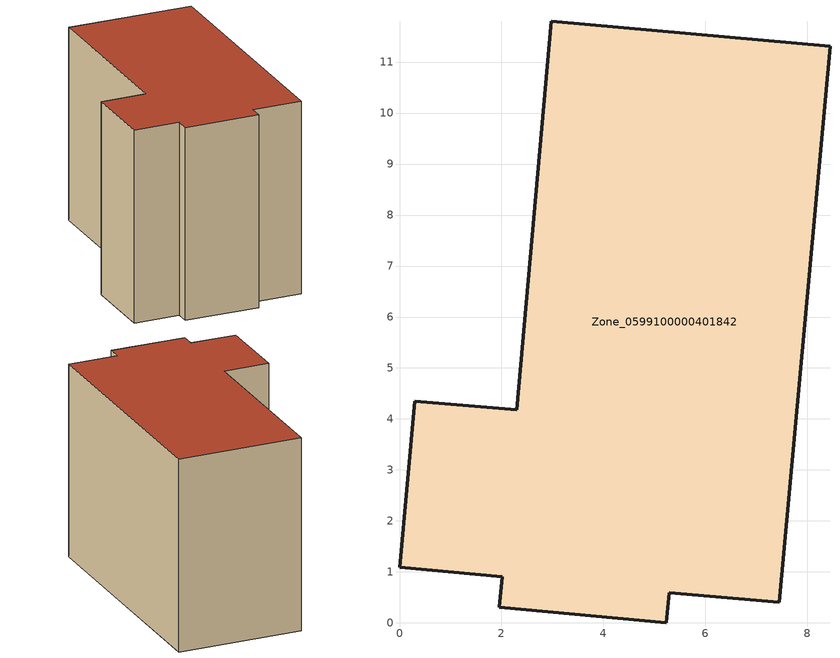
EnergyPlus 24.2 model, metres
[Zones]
Zone_0599100000401842
 floor ground (C_G): 1.96,0.3 2.01,0.9 0,1.09 0.3,4.35 2.3,4.18 2.98,11.8 8.44,11.31 7.45,0.4 5.29,0.6 5.23,0 z0
 wall outside (C_F): 2.01,0.9 1.96,0.3 5.23,0 5.29,0.6 7.45,0.4 8.44,11.31 2.98,11.8 2.3,4.18 0.3,4.35 0,1.09 2.01,0.9 z0:8.54
 roof outside (C_R): 0.3,4.35 0,1.09 2.01,0.9 1.96,0.3 5.23,0 5.29,0.6 7.45,0.4 8.44,11.31 2.98,11.8 2.3,4.18 z8.54
[BUILDING]
Pand.0599100000401842: North Axis=0; Terrain=City; Loads Convergence Tolerance Value=0.04; Temperature Convergence Tolerance Value=0.4; Solar Distribution=FullExterior; Maximum Number of Warmup Days=25; Minimum Number of Warmup Days=1
[Site:Location]
Rotterdam.The.Hague.AP_ZH_NLD Design_Conditions: Latitude=51.96; Longitude=4.45; Time Zone=1; Elevation=-4.5
[SITE:GROUNDTEMPERATURE:BUILDINGSURFACE]
18, 18, 18, 18, 18, 18, 18, 18, 18, 18, 18, 18
[MATERIAL] Thermal Absorptance=0.9; Solar Absorptance=0.7; Visible Absorptance=0.7
Name | Roughness | Thickness | Conductivity | Density | Specific Heat
G.TC.1992-2005 | MediumSmooth | 0.15 | 0.06 | 540 | 1210
F.TC.1992-2005 | Rough | 0.3 | 0.12 | 1920 | 840
R.TC.1992-2005 | MediumRough | 0.2 | 0.08 | 1500 | 1000
[CONSTRUCTION]
C_G: G.TC.1992-2005
C_F: F.TC.1992-2005
C_R: R.TC.1992-2005
[ZONE]
Zone_0599100000401842: Type=1; Multiplier=1; Ceiling Height=Autocalculate; Volume=Autocalculate; Floor Area=autocalculate; Part of Total Floor Area=Yes
[ZONEINFILTRATION:DESIGNFLOWRATE]
Infil_Zone_0599100000401842: Zone or ZoneList or Space or SpaceList=Zone_0599100000401842; Schedule=AlwaysOn; Design Flow Rate Calculation Method=Flow/Area; Flow Rate per Floor Area=0.0015; Constant Term Coefficient=1; Temperature Term Coefficient=0; Velocity Term Coefficient=0; Velocity Squared Term Coefficient=0
[HVACTEMPLATE:ZONE:IDEALLOADSAIRSYSTEM]
Zone_0599100000401842: Maximum Heating Supply Air Temperature=50; Minimum Cooling Supply Air Temperature=13; Maximum Heating Supply Air Humidity Ratio=0.0156; Minimum Cooling Supply Air Humidity Ratio=0.0077; Heating Limit=NoLimit; Cooling Limit=NoLimit; Dehumidification Control Type=ConstantSensibleHeatRatio; Cooling Sensible Heat Ratio=0.7; Dehumidification Setpoint=60; Humidification Control Type=None; Humidification Setpoint=30; Outdoor Air Method=None; Outdoor Air Flow Rate per Person=0.00944; Outdoor Air Flow Rate per Zone Floor Area=0; Outdoor Air Flow Rate per Zone=0; Demand Controlled Ventilation Type=None; Outdoor Air Economizer Type=NoEconomizer; Heat Recovery Type=None; Sensible Heat Recovery Effectiveness=0.7; Latent Heat Recovery Effectiveness=0.65
[ZONECONTROL:THERMOSTAT]
ThermostatControl_Zone_0599100000401842: Zone or ZoneList=Zone_0599100000401842; Control Type Schedule=DualSetpointControlType; Control 1=Thermostat_Zone_0599100000401842; Temperature Difference Between Cutout And Setpoint=0
[THERMOSTATSETPOINT:DUALSETPOINT]
Thermostat_Zone_0599100000401842: Heating Setpoint Temperature Schedule=HeatingSetpoint_Zone_0599100000401842; Cooling Setpoint Temperature Schedule=CoolingSetpoint_Zone_0599100000401842
[SCHEDULE:COMPACT]
HeatingSetpoint_Zone_0599100000401842: Through: 12/31, For: AllDays, Until: 24:00, 21
CoolingSetpoint_Zone_0599100000401842: Through: 12/31, For: AllDays, Until: 24:00, 24
DualSetpointControlType: Through: 12/31, For: AllDays, Until: 24:00, 4
AlwaysOn: Through: 12/31, For: AllDays, Until: 24:00, 1
